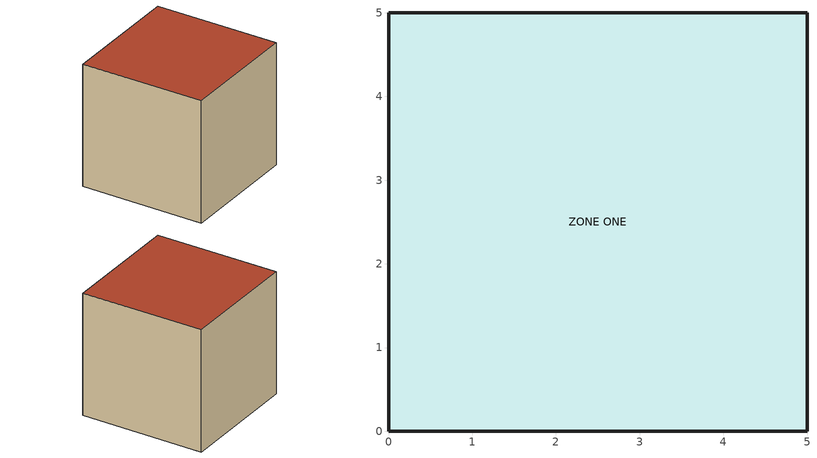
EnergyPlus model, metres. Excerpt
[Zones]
ZONE ONE
 floor ground (LTWALL): 0,0 0,5 5,5 5,0 z0
 wall outside (LTWALL): 5,5 0,5 0,0 5,0 5,5 z0:5
 roof outside (LTWALL): 0,5 0,0 5,0 5,5 z5
[Site:Location]
LONDON ENGLAND: Latitude {deg}=52; Longitude {deg}=0; Time Zone {hr}=0; Elevation {m}=62
[SizingPeriod:DesignDay]
LONDON/GATWICK Ann Clg 1% Condns DB=>MWB: Month=7; Day of Month=15; Day Type=SummerDesignDay; Maximum Dry-Bulb Temperature {C}=25.1; Daily Dry-Bulb Temperature Range {deltaC}=9.7; Humidity Condition Type=Wetbulb; Wetbulb or DewPoint at Maximum Dry-Bulb {C}=17.6; Barometric Pressure {Pa}=100582; Wind Speed {m/s}=3.5; Wind Direction {deg}=90; Rain Indicator=No; Snow Indicator=No; Daylight Saving Time Indicator=No; Solar Model Indicator=ASHRAEClearSky; Sky Clearness=1
[Site:GroundTemperature:BuildingSurface]
18, 18, 18, 18, 18, 18, 18, 18, 18, 18, 18, 18
[Building]
CIBSE TM33 Case G4-1: North Axis {deg}=0; Terrain=Country; Loads Convergence Tolerance Value=0.04; Temperature Convergence Tolerance Value {deltaC}=0.004; Solar Distribution=FullInteriorAndExterior; Minimum Number of Warmup Days=6
[Material] Roughness=Rough; Thermal Absorptance=0.9; Solar Absorptance=0.6; Visible Absorptance=0.6
Name | Thickness {m} | Conductivity {W/m-K} | Density {kg/m3} | Specific Heat {J/kg-K}
PLASTERBOARD-1 | 0.012 | 0.16 | 950 | 840
FIBERGLASS QUILT-1 | 0.066 | 0.04 | 12 | 840
WOOD SIDING-1 | 0.009 | 0.14 | 530 | 900
[Construction]
LTWALL: WOOD SIDING-1, FIBERGLASS QUILT-1, PLASTERBOARD-1
[Zone]
ZONE ONE: Type=1; Multiplier=1; Ceiling Height {m}=5; Volume {m3}=36
[ZoneControl:Thermostat]
Zone 1 Thermostat: Zone or ZoneList=ZONE ONE; Control Type Schedule=Zone Control Type Sched; Control 1=Heating Cooling Setpoints
[ThermostatSetpoint:DualSetpoint]
Heating Cooling Setpoints: Heating Setpoint Temperature Schedule=Heating Setpoints; Cooling Setpoint Temperature Schedule=Cooling Setpoints
[Zone equipment]
ZONE ONE: Zone1Air
[ZoneHVAC:IdealLoadsAirSystem]
Zone1Air: Maximum Heating Supply Air Temperature {C}=50; Minimum Cooling Supply Air Temperature {C}=13; Maximum Heating Supply Air Humidity Ratio {kgWater/kgDryAir}=0.01; Minimum Cooling Supply Air Humidity Ratio {kgWater/kgDryAir}=0.01; Dehumidification Control Type=ConstantSupplyHumidityRatio; Humidification Control Type=ConstantSupplyHumidityRatio
[Schedule:Day:Hourly]
Zone Heating Setpoint All Days: 20, 20, 20, 20, 20, 20, 20, 20, 20, 20, 20, 20, 20, 20, 20, 20, 20, 20, 20, 20, 20, 20, 20, 20
Zone Cooling Setpoint All Days: 27, 27, 27, 27, 27, 27, 27, 27, 27, 27, 27, 27, 27, 27, 27, 27, 27, 27, 27, 27, 27, 27, 27, 27
Control Type All Days: 4, 4, 4, 4, 4, 4, 4, 4, 4, 4, 4, 4, 4, 4, 4, 4, 4, 4, 4, 4, 4, 4, 4, 4
[Schedule:Week:Daily]
Zone Heating Setpoint All Weeks: Zone Heating Setpoint All Days, Zone Heating Setpoint All Days, Zone Heating Setpoint All Days, Zone Heating Setpoint All Days, Zone Heating Setpoint All Days, Zone Heating Setpoint All Days, Zone Heating Setpoint All Days, Zone Heating Setpoint All Days, Zone Heating Setpoint All Days, Zone Heating Setpoint All Days, Zone Heating Setpoint All Days, Zone Heating Setpoint All Days
Zone Cooling Setpoint All Weeks: Zone Cooling Setpoint All Days, Zone Cooling Setpoint All Days, Zone Cooling Setpoint All Days, Zone Cooling Setpoint All Days, Zone Cooling Setpoint All Days, Zone Cooling Setpoint All Days, Zone Cooling Setpoint All Days, Zone Cooling Setpoint All Days, Zone Cooling Setpoint All Days, Zone Cooling Setpoint All Days, Zone Cooling Setpoint All Days, Zone Cooling Setpoint All Days
Control Type All Weeks: Control Type All Days, Control Type All Days, Control Type All Days, Control Type All Days, Control Type All Days, Control Type All Days, Control Type All Days, Control Type All Days, Control Type All Days, Control Type All Days, Control Type All Days, Control Type All Days
[Schedule:Year]
Heating Setpoints: Zone Heating Setpoint All Weeks, 1, 1, 12, 31
Cooling Setpoints: Zone Cooling Setpoint All Weeks, 1, 1, 12, 31
Zone Control Type Sched: Control Type All Weeks, 1, 1, 12, 31
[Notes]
CIBSE TM33 Case G4-4.idf
Basic file description: South wall with window and Detached Wall
Author:   R. H. Henninger,  GARD Analytics, Inc.
Date:     June 13, 2007
Run:      One day July 15th simulation for London, England area
Building: Fictional 1 zone building with adiabatic surfaces and window
Internal: None.
System:   None.
Plant:    None.
Design day reset for June 21
Material layer names follow:
